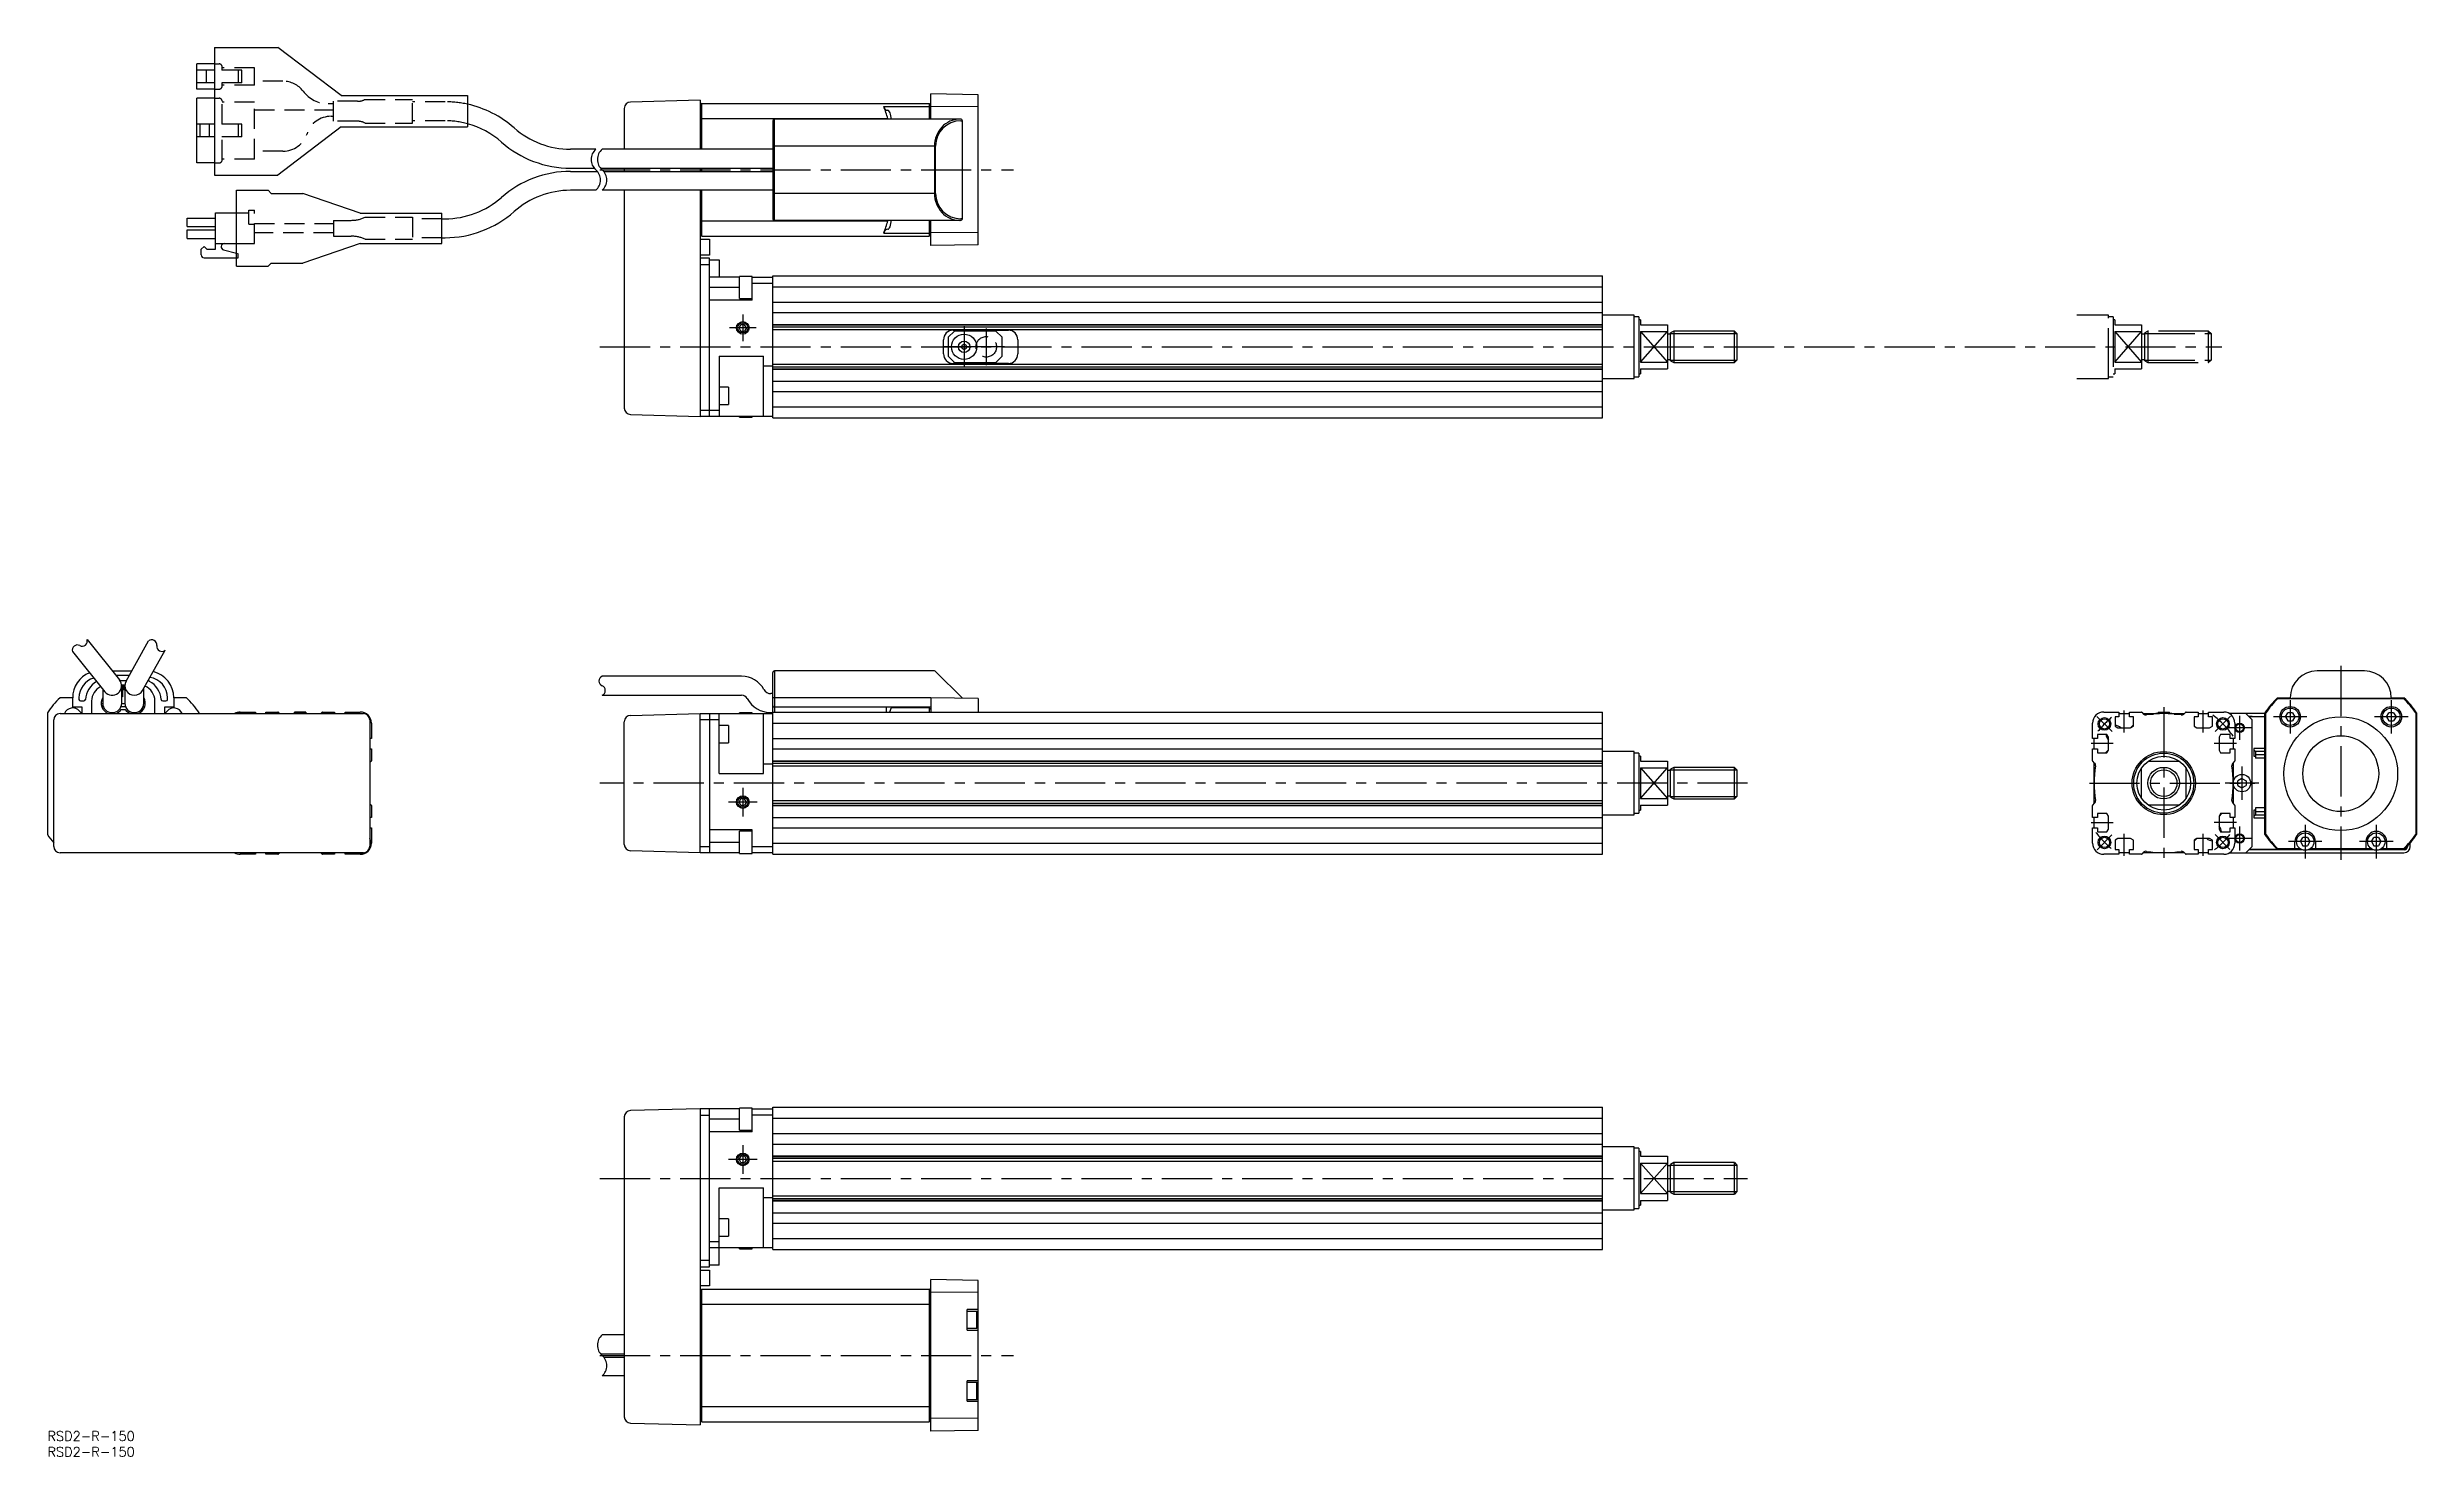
# Model space of a CAD drawing. Extents: x 0 to 749, y -8 to 438.
import ezdxf

# ---------------------------------------------------------------- set-up
doc = ezdxf.new("R2010")
doc.units = 0
doc.header["$LTSCALE"] = 0.5
for name, pattern in [('CENTER', [50.8, 31.75, -6.35, 6.35, -6.35]), ('DASHED', [19.05, 12.7, -6.35]), ('PHANTOM', [63.5, 31.75, -6.35, 6.35, -6.35, 6.35, -6.35])]:
    doc.linetypes.add(name, pattern=pattern)
for name, color, linetype in [('MSM_CENTER', 1, 'CENTER'), ('MSM_CONTINUOUS', 7, 'CONTINUOUS'), ('MSM_DASHED', 4, 'DASHED'), ('MSM_IMAGINARY', 6, 'PHANTOM'), ('MSM_NARROW', 5, 'CONTINUOUS'), ('MSM_PART_NUMBER', 7, 'CONTINUOUS')]:
    doc.layers.add(name, color=color, linetype=linetype)
doc.styles.get("Standard").update_dxf_attribs({"font": 'txt.shx', "height": 3, "bigfont": 'bigfont.shx'})

msp = doc.modelspace()

# ---------------------------------------------------------------- linework, layer by layer
at = {"layer": 'MSM_CENTER'}
for p, q in [((174.78, 399), (305.61, 399)), ((220, 353.19), (220, 344.81)), ((224.19, 349), (215.81, 349)), ((290, 349.54), (290, 336.46)), ((297, 348.79), (297, 337.21)), ((174.78, 343), (687.85, 343)), ((296.54, 343), (283.46, 343)), ((302.79, 343), (291.21, 343)), ((725.5, 242.07), (725.5, 180.7)), ((653.21, 221.29), (648.39, 226.11)), ((657, 221), (657, 228)), ((669.5, 229.01), (669.5, 180.7)), ((682, 221), (682, 228)), ((685.82, 221.32), (690.64, 226.14)), ((693.5, 226.29), (693.5, 218.71)), ((714.79, 226), (704.21, 226)), ((709.5, 231.29), (709.5, 220.71)), ((746.79, 226), (736.21, 226)), ((741.5, 231.29), (741.5, 220.71)), ((653.5, 217.5), (646.5, 217.5)), ((692.5, 217.5), (685.5, 217.5)), ((697.29, 222.5), (689.71, 222.5)), ((694.25, 210.29), (694.25, 199.71)), ((537.85, 205), (174.78, 205)), ((220, 203.54), (220, 194.46)), ((646.01, 205), (698.32, 205)), ((699.54, 205), (688.96, 205)), ((224.54, 199), (215.46, 199)), ((646.5, 192.5), (653.5, 192.5)), ((653.11, 188.61), (648.43, 183.93)), ((657, 182), (657, 189)), ((682, 182), (682, 189)), ((692.5, 192.5), (685.5, 192.5)), ((690.46, 184.04), (685.78, 188.72)), ((697.29, 187.5), (689.71, 187.5)), ((693.5, 191.29), (693.5, 183.71)), ((714.25, 191.79), (714.25, 181.21)), ((736.75, 191.79), (736.75, 181.21)), ((719.54, 186.5), (708.96, 186.5)), ((742.04, 186.5), (731.46, 186.5)), ((220, 90.54), (220, 81.46)), ((224.54, 86), (215.46, 86)), ((174.78, 80), (537.85, 80)), ((174.78, 24), (305.61, 24))]:
    msp.add_line(p, q, dxfattribs=at)
for start, end in [(128.49731, 141.77005), (34.14734, 54.05839), (215.95196, 231.25363), (307.38639, 322.17618)]:
    msp.add_arc((669.5, 205), 26.5, start, end, dxfattribs=at)
at = {"layer": 'MSM_CONTINUOUS'}
for p, q in [((52.9, 437.7), (72.9, 437.7)), ((52.9, 437.7), (52.9, 397.3)), ((92.9, 422.45), (72.9, 437.7)), ((52.9, 432.5), (47.3, 432.5)), ((47.3, 424.5), (47.3, 432.5)), ((52.9, 430.5), (47.3, 430.5)), ((50.3, 426.5), (50.3, 430.5)), ((52.9, 426.5), (47.3, 426.5)), ((52.9, 424.5), (47.3, 424.5)), ((52.9, 421.65), (47.3, 421.65)), ((47.3, 401.15), (47.3, 421.65)), ((92.9, 422.45), (132.9, 422.45)), ((132.9, 422.45), (132.9, 412.55)), ((206.5, 421), (184.45, 420.42)), ((206.5, 421), (206.5, 405.5)), ((207, 420), (206.5, 419.5)), ((207, 405.5), (207, 420)), ((207, 420), (279, 420)), ((279, 420), (279, 415)), ((279, 420), (279.5, 419.5)), ((294.5, 422.74), (279.5, 423)), ((279.5, 415), (279.5, 423)), ((294.5, 375.26), (294.5, 422.74)), ((52.9, 413.4), (47.3, 413.4)), ((48.3, 409.4), (48.3, 413.4)), ((51.3, 409.4), (51.3, 413.4)), ((92.9, 412.55), (72.9, 397.3)), ((92.9, 412.55), (132.9, 412.55)), ((182.5, 418.42), (182.5, 405.5)), ((206.5, 414.99), (207, 415.16)), ((207, 415.16), (265.88, 415.16)), ((229.5, 414.5), (229.5, 383.5)), ((288.81, 415), (230, 415)), ((230, 383), (230, 415)), ((264.56, 419.02), (279, 419.02)), ((265.88, 415), (265.88, 415.16)), ((279, 419.02), (279.5, 418.64)), ((294.5, 418.89), (279.5, 419)), ((288.97, 414.5), (289.5, 414.5)), ((289.5, 383.5), (289.5, 414.5)), ((52.9, 409.4), (47.3, 409.4)), ((173.5, 405.5), (165.5, 405.5)), ((229.5, 405.5), (175.5, 405.5)), ((280.97, 406.5), (229.5, 406.5)), ((280.62, 406.5), (280.62, 391.5)), ((280.97, 391.5), (280.97, 406.5)), ((52.9, 401.15), (47.3, 401.15)), ((52.9, 397.3), (72.9, 397.3)), ((165.5, 399.5), (173, 399.5)), ((165.5, 398.5), (174, 398.5)), ((175, 399.5), (229.5, 399.5)), ((176, 398.5), (229.5, 398.5)), ((182.5, 399.5), (182.5, 398.5)), ((206.5, 399.5), (206.5, 398.5)), ((207, 398.5), (207, 399.5)), ((59.8, 368.5), (59.8, 392.5)), ((59.8, 392.5), (69.8, 392.5)), ((70.8, 391.5), (69.8, 392.5)), ((70.8, 391.5), (80.8, 391.5)), ((98.95, 385.3), (80.8, 391.5)), ((173.5, 392.5), (165.5, 392.5)), ((229.5, 392.5), (175.5, 392.5)), ((182.5, 392.5), (182.5, 323.58)), ((206.5, 392.5), (206.5, 321)), ((207, 378), (207, 392.5)), ((280.97, 391.5), (229.5, 391.5)), ((44.17, 383.74), (53.17, 383.74)), ((44.17, 381.04), (44.17, 383.74)), ((53.17, 373.84), (53.17, 385.36)), ((53.17, 385.36), (59.8, 385.36)), ((98.95, 385.3), (124.8, 385.3)), ((124.8, 375.7), (124.8, 385.3)), ((124.8, 383.5), (125.81, 383.5)), ((206.5, 383.01), (207, 382.84)), ((207, 382.84), (265.88, 382.84)), ((288.81, 383), (230, 383)), ((265.88, 382.84), (265.88, 383)), ((279, 383), (279, 378)), ((279.5, 375), (279.5, 383)), ((289.5, 383.5), (288.97, 383.5)), ((44.17, 381.04), (53.17, 381.04)), ((44.17, 379.96), (53.17, 379.96)), ((44.17, 377.26), (44.17, 379.96)), ((44.17, 377.26), (53.17, 377.26)), ((53.17, 375.64), (59.8, 375.64)), ((98.95, 375.7), (80.8, 369.5)), ((98.95, 375.7), (124.8, 375.7)), ((124.8, 377.5), (125.81, 377.5)), ((206.5, 378.5), (207, 378)), ((206.5, 377), (209.5, 377)), ((207, 378), (279, 378)), ((209.5, 377), (209.5, 372)), ((264.56, 378.98), (279, 378.98)), ((279.5, 379.36), (279, 378.98)), ((279.5, 378.5), (279, 378)), ((294.5, 379.11), (279.5, 379)), ((279.5, 378.5), (279.5, 378.5)), ((294.5, 375.26), (279.5, 375)), ((49.57, 374.74), (48.67, 373.84)), ((48.67, 372.04), (48.67, 373.84)), ((49.57, 374.74), (50.47, 373.84)), ((49.57, 371.14), (59.8, 371.14)), ((50.47, 373.84), (53.17, 373.84)), ((55.73, 373.64), (59.8, 372.6)), ((59.8, 368.5), (69.8, 368.5)), ((70.8, 369.5), (69.8, 368.5)), ((70.8, 369.5), (80.8, 369.5)), ((209.5, 372), (206.5, 372)), ((209.5, 371), (206.5, 371)), ((206.5, 369), (209.5, 369)), ((209.5, 321), (209.5, 371)), ((209.5, 370.5), (212.5, 370.5)), ((212.5, 370.5), (212.5, 365)), ((219, 365), (209.5, 365)), ((219, 361.74), (209.5, 361.74)), ((223, 365.24), (219, 365.24)), ((219, 358.24), (219, 365.24)), ((223, 357.74), (223, 365.24)), ((223, 365), (229.5, 365)), ((229.5, 363), (223, 363)), ((229.5, 365.5), (492, 365.5)), ((229.5, 320.5), (229.5, 365.5)), ((229.5, 362), (492, 362)), ((492, 320.5), (492, 365.5)), ((223, 357.74), (209.5, 357.74)), ((219, 358.24), (223, 358.24)), ((229.5, 357.15), (492, 357.15)), ((229.5, 353.85), (492, 353.85)), ((502, 353), (492, 353)), ((502, 333), (502, 353)), ((503.5, 352.5), (502, 352.5)), ((503.5, 352.5), (503.5, 333.5)), ((218.85, 349), (219.42, 350)), ((219.42, 348), (218.85, 349)), ((220.58, 350), (219.42, 350)), ((219.42, 348), (220.58, 348)), ((221.15, 349), (220.58, 350)), ((221.15, 349), (220.58, 348)), ((229.5, 350.08), (492, 350.08)), ((229.5, 349.94), (492, 349.94)), ((229.5, 349.35), (492, 349.35)), ((229.5, 348.48), (492, 348.48)), ((283.5, 340.75), (283.5, 345.25)), ((287, 348), (285, 346)), ((285, 346), (285, 340)), ((286.5, 348.25), (304, 348.25)), ((300, 348), (287, 348)), ((302, 346), (300, 348)), ((302, 340), (302, 346)), ((307, 345.25), (307, 340.75)), ((504, 351.5), (503.5, 351.5)), ((504, 351.5), (504, 350)), ((504, 350), (512.5, 350)), ((504, 347.82), (512.5, 347.82)), ((504, 347.82), (504, 338.18)), ((512.5, 350), (512.5, 336)), ((513.5, 347), (512.5, 347)), ((514.5, 348), (513.5, 347.42)), ((513.5, 338.58), (513.5, 347.42)), ((533.69, 348), (514.5, 348)), ((514.5, 348), (514.5, 338)), ((533.69, 338), (533.69, 348)), ((533.69, 348), (534.5, 347.19)), ((534.5, 347.19), (534.5, 338.81)), ((212.5, 340), (226.5, 340)), ((212.5, 340), (212.5, 321)), ((226.5, 321), (226.5, 340)), ((229.5, 337.52), (492, 337.52)), ((285, 340), (287, 338)), ((304, 337.75), (286.5, 337.75)), ((287, 338), (300, 338)), ((290, 343.87), (289.25, 343.43)), ((289.25, 343.43), (289.25, 342.57)), ((289.25, 342.57), (290, 342.13)), ((290.75, 343.43), (290, 343.87)), ((290, 342.13), (290.75, 342.57)), ((290.75, 342.57), (290.75, 343.43)), ((300, 338), (302, 340)), ((504, 338.18), (512.5, 338.18)), ((512.5, 339), (513.5, 339)), ((513.5, 338.58), (514.5, 338)), ((514.5, 338), (533.69, 338)), ((534.5, 338.81), (533.69, 338)), ((215.5, 330.25), (212.5, 330.25)), ((215.5, 330.25), (215.5, 324.75)), ((226.5, 337), (229.5, 337)), ((229.5, 336.65), (492, 336.65)), ((229.5, 336.06), (492, 336.06)), ((229.5, 335.92), (492, 335.92)), ((229.5, 332.15), (492, 332.15)), ((492, 333), (502, 333)), ((502, 333.5), (503.5, 333.5)), ((503.5, 334.5), (504, 334.5)), ((504, 336), (512.5, 336)), ((504, 336), (504, 334.5)), ((206.5, 323), (212.5, 323)), ((212.5, 324.75), (215.5, 324.75)), ((229.5, 328.85), (492, 328.85)), ((229.5, 324), (492, 324)), ((184.45, 321.58), (206.5, 321)), ((229.5, 321), (206.5, 321)), ((219, 320.76), (219, 321)), ((219, 320.76), (223, 320.76)), ((223, 320.76), (223, 321)), ((229.5, 320.5), (492, 320.5)), ((12.57, 250.39), (22.83, 237.69)), ((24.88, 237.27), (31.99, 249.97)), ((7.9, 246.61), (18.17, 233.91)), ((20.56, 240.5), (26.69, 240.5)), ((30.12, 234.33), (37.23, 247.03)), ((229.5, 182.5), (229.5, 240)), ((280.62, 240.5), (230, 240.5)), ((230, 240.5), (230, 227.5)), ((280.97, 240.35), (289.5, 231.83)), ((733, 240.5), (718, 240.5)), ((17.5, 234.74), (17.5, 230.3)), ((25.85, 239), (21.77, 239)), ((22.97, 237.5), (25.01, 237.5)), ((24.51, 236), (23.49, 236)), ((23.5, 230.3), (23.5, 236)), ((23.75, 236), (23.75, 232.3)), ((24.25, 234.5), (23.75, 234.5)), ((24.25, 234.5), (24.25, 236)), ((24.5, 236), (24.5, 230.3)), ((30.5, 230.3), (30.5, 235.02)), ((219.63, 238.8), (175.5, 238.8)), ((175.5, 232.8), (219.63, 232.8)), ((229.5, 233.3), (228.87, 233.3)), ((0, 227.28), (0, 188.72)), ((2, 185), (2, 225)), ((8, 232), (4, 232)), ((4, 227), (100, 227)), ((8, 229), (8, 232)), ((11, 229), (8, 229)), ((10, 232), (10, 231.5)), ((10.5, 231), (11.52, 231)), ((11, 227), (11, 229)), ((14, 231), (14, 227)), ((17, 230.2), (17.5, 230.2)), ((17.18, 229.2), (17.71, 229.2)), ((23.29, 229.2), (24.71, 229.2)), ((23.37, 228.3), (24.63, 228.3)), ((23.75, 232.3), (23.5, 232.3)), ((23.5, 230.2), (24.5, 230.2)), ((30.29, 229.2), (30.82, 229.2)), ((30.5, 230.2), (31, 230.2)), ((34, 227), (34, 231)), ((36.48, 231), (37.5, 231)), ((37, 229), (37, 227)), ((40, 229), (37, 229)), ((38, 231.5), (38, 232)), ((40, 232), (40, 229)), ((44, 232), (40, 232)), ((48, 227), (48, 227.28)), ((61, 227.5), (65.85, 227.5)), ((65.85, 227.5), (65.85, 227)), ((69.15, 227.5), (72.92, 227.5)), ((69.15, 227), (69.15, 227.5)), ((73.06, 227.44), (73.5, 227)), ((77.33, 227), (78.2, 227.1)), ((78.2, 227.1), (78.2, 227.5)), ((81.8, 227.5), (78.2, 227.5)), ((81.8, 227.1), (78.2, 227.1)), ((81.8, 227.5), (81.8, 227.1)), ((81.8, 227.1), (82.67, 227)), ((86.5, 227), (86.94, 227.44)), ((87.08, 227.5), (90.85, 227.5)), ((90.85, 227.5), (90.85, 227)), ((94.15, 227.5), (99, 227.5)), ((94.15, 227), (94.15, 227.5)), ((102, 225.01), (102, 185)), ((184.45, 226.42), (206.5, 227)), ((206.5, 183), (206.5, 227)), ((206.5, 227), (229.5, 227)), ((212.5, 225), (206.5, 225)), ((209.5, 227), (209.5, 183)), ((212.5, 208), (212.5, 227)), ((223, 227.24), (219, 227.24)), ((219, 227), (219, 227.24)), ((223, 227), (223, 227.24)), ((226.5, 208), (226.5, 227)), ((228.87, 227.3), (229.5, 227.3)), ((279.5, 232), (229.5, 232)), ((229.5, 227.5), (492, 227.5)), ((279.5, 229), (230, 229)), ((265.5, 227.5), (265.5, 229)), ((265.5, 227.5), (266.43, 227.5)), ((266.9, 228.8), (266.43, 227.5)), ((279, 228.8), (266.9, 228.8)), ((277.6, 229), (277.6, 228.8)), ((279.5, 228.3), (279, 228.8)), ((279, 228.8), (279, 227.5)), ((294.5, 231.74), (279.5, 232)), ((279.5, 232), (279.5, 227.5)), ((294.5, 231.74), (294.5, 227.5)), ((492, 182.5), (492, 227.5)), ((650.5, 227.5), (655.35, 227.5)), ((655.35, 226), (654.1, 226)), ((654.1, 226), (654.1, 223)), ((655.35, 227.5), (655.35, 226)), ((655.35, 227), (658.65, 227)), ((658.65, 226), (658.65, 227.5)), ((658.65, 227.5), (662.42, 227.5)), ((659.9, 226), (658.65, 226)), ((659.9, 223), (659.9, 226)), ((662.56, 227.44), (663.15, 226.85)), ((663, 227), (666.83, 227)), ((663.5, 227), (663.26, 226.76)), ((667.7, 227.1), (665.5, 226.85)), ((665.5, 226.85), (665.51, 226.77)), ((665.5, 226.85), (666.22, 226.85)), ((667.7, 227.5), (667.7, 227.1)), ((667.7, 227.5), (671.3, 227.5)), ((667.7, 227.1), (671.3, 227.1)), ((671.3, 227.1), (671.3, 227.5)), ((673.5, 226.85), (671.3, 227.1)), ((672.17, 227), (676, 227)), ((672.78, 226.85), (673.5, 226.85)), ((673.49, 226.77), (673.5, 226.85)), ((675.85, 226.85), (676.44, 227.44)), ((676.58, 227.5), (680.35, 227.5)), ((680.35, 226), (679.1, 226)), ((679.1, 226), (679.1, 223)), ((680.35, 227.5), (680.35, 226)), ((680.35, 227), (683.65, 227)), ((683.65, 226), (683.65, 227.5)), ((683.65, 227.5), (688.5, 227.5)), ((684.9, 226), (683.65, 226)), ((684.9, 223), (684.9, 226)), ((701.5, 227), (690.3, 227)), ((695.5, 227), (697.5, 225)), ((696.4, 226.1), (701.5, 226.1)), ((697.5, 226.04), (696.46, 226.04)), ((701.5, 226), (696.5, 226)), ((697.5, 226.04), (697.54, 226.08)), ((697.5, 226), (697.5, 226.04)), ((697.5, 185), (697.5, 225)), ((697.54, 226.08), (701.5, 226.08)), ((697.54, 226), (697.54, 226.08)), ((701.76, 227.2), (701.5, 227.28)), ((701.5, 188.72), (701.5, 227.28)), ((701.76, 188.8), (701.76, 227.2)), ((705.61, 231.74), (705.5, 232)), ((705.5, 232), (709.5, 232)), ((705.61, 231.74), (745.39, 231.74)), ((708.02, 226), (708.76, 227.28)), ((708.02, 226), (708.76, 224.72)), ((710.24, 227.28), (708.76, 227.28)), ((709.5, 232), (709.5, 231.84)), ((710, 231.83), (741, 231.83)), ((710.24, 227.28), (710.98, 226)), ((710.98, 226), (710.24, 224.72)), ((712.7, 226.08), (712.7, 225.44)), ((712.7, 226.08), (712.75, 226.08)), ((738.25, 226.08), (738.3, 226.08)), ((738.3, 226.08), (738.3, 225.44)), ((740.02, 226), (740.76, 227.28)), ((740.02, 226), (740.76, 224.72)), ((742.24, 227.28), (740.76, 227.28)), ((741.5, 232), (745.5, 232)), ((741.5, 231.84), (741.5, 232)), ((742.24, 227.28), (742.98, 226)), ((742.98, 226), (742.24, 224.72)), ((745.39, 231.74), (745.5, 232)), ((749.24, 227.2), (749.5, 227.28)), ((749.24, 227.2), (749.24, 188.8)), ((749.5, 227.28), (749.5, 188.72)), ((102.5, 219.15), (102, 219.15)), ((102.5, 224), (102.5, 219.15)), ((182.5, 185.58), (182.5, 224.42)), ((215.5, 223.25), (212.5, 223.25)), ((212.5, 217.75), (215.5, 217.75)), ((215.5, 223.25), (215.5, 217.75)), ((229.5, 224), (492, 224)), ((229.5, 219.15), (492, 219.15)), ((647, 219.15), (647, 224)), ((648.5, 219.15), (647, 219.15)), ((647.5, 215.85), (647.5, 219.15)), ((651.5, 220.4), (648.5, 220.4)), ((648.5, 220.4), (648.5, 219.15)), ((652, 219.53), (651.5, 220.4)), ((652, 215.47), (652, 219.53)), ((654.1, 223), (654.97, 222.5)), ((654.97, 222.5), (659.03, 222.5)), ((659.9, 223.4), (659, 222.5)), ((659.03, 222.5), (659.9, 223)), ((679.1, 223), (679.97, 222.5)), ((679.97, 222.5), (684.03, 222.5)), ((684.03, 222.5), (684.9, 223)), ((687.5, 220.4), (687, 219.53)), ((687, 219.53), (687, 215.47)), ((690.5, 220.4), (687.5, 220.4)), ((690.5, 219.15), (690.5, 220.4)), ((692, 219.15), (690.5, 219.15)), ((691.5, 219.15), (691.5, 215.85)), ((692, 224), (692, 219.15)), ((708.76, 224.72), (710.24, 224.72)), ((740.76, 224.72), (742.24, 224.72)), ((102, 215.85), (102.5, 215.85)), ((102.44, 211.94), (102, 211.5)), ((102.5, 215.85), (102.5, 212.08)), ((229.5, 211), (226.5, 211)), ((229.5, 215.85), (492, 215.85)), ((229.5, 212.08), (492, 212.08)), ((229.5, 211.94), (492, 211.94)), ((229.5, 211.35), (492, 211.35)), ((229.5, 210.48), (492, 210.48)), ((502, 215), (492, 215)), ((502, 195), (502, 215)), ((503.5, 214.5), (502, 214.5)), ((503.5, 214.5), (503.5, 195.5)), ((504, 213.5), (503.5, 213.5)), ((504, 213.5), (504, 212)), ((504, 212), (512.5, 212)), ((512.5, 212), (512.5, 198)), ((514.5, 210), (513.5, 209.42)), ((514.5, 210), (514.5, 200)), ((533.69, 210), (514.5, 210)), ((533.69, 200), (533.69, 210)), ((533.69, 210), (534.5, 209.19)), ((647, 212.08), (647, 215.85)), ((647, 215.85), (648.5, 215.85)), ((647.65, 211.35), (647.06, 211.94)), ((647.5, 198.5), (647.5, 211.5)), ((647.74, 211.24), (647.5, 211)), ((648.5, 215.85), (648.5, 214.6)), ((648.5, 214.6), (651.5, 214.6)), ((652, 215.5), (651.1, 214.6)), ((651.5, 214.6), (652, 215.47)), ((664.68, 212), (674.32, 212)), ((687, 215.47), (687.5, 214.6)), ((687.5, 214.6), (690.5, 214.6)), ((690.5, 214.6), (690.5, 215.85)), ((690.5, 215.85), (692, 215.85)), ((691.94, 211.94), (691.35, 211.35)), ((691.5, 211.5), (691.5, 198.5)), ((692, 215.85), (692, 212.08)), ((698, 216), (698, 213.5)), ((701.5, 216), (698, 216)), ((698.5, 215.05), (698, 215.55)), ((698, 213.5), (698.5, 213.5)), ((698.5, 215.05), (698.5, 212.85)), ((701.5, 215.05), (698.5, 215.05)), ((698.5, 214.05), (701.5, 214.05)), ((701.5, 212.85), (698.5, 212.85)), ((212.5, 208), (226.5, 208)), ((504, 209.82), (512.5, 209.82)), ((504, 209.82), (504, 200.18)), ((513.5, 209), (512.5, 209)), ((513.5, 200.58), (513.5, 209.42)), ((534.5, 209.19), (534.5, 200.81)), ((662.5, 200.18), (662.5, 209.82)), ((676.5, 209.82), (676.5, 200.18)), ((694.25, 206.48), (692.97, 205.74)), ((692.97, 204.26), (692.97, 205.74)), ((692.97, 204.26), (694.25, 203.52)), ((694.25, 206.48), (695.53, 205.74)), ((694.25, 203.52), (695.53, 204.26)), ((695.53, 205.74), (695.53, 204.26)), ((102, 198.5), (102.44, 198.06)), ((102.5, 197.92), (102.5, 194.15)), ((218.85, 199), (219.42, 200)), ((219.42, 198), (218.85, 199)), ((220.58, 200), (219.42, 200)), ((219.42, 198), (220.58, 198)), ((221.15, 199), (220.58, 200)), ((221.15, 199), (220.58, 198)), ((229.5, 199.52), (492, 199.52)), ((229.5, 198.65), (492, 198.65)), ((229.5, 198.06), (492, 198.06)), ((229.5, 197.92), (492, 197.92)), ((492, 195), (502, 195)), ((502, 195.5), (503.5, 195.5)), ((503.5, 196.5), (504, 196.5)), ((504, 200.18), (512.5, 200.18)), ((504, 198), (512.5, 198)), ((504, 198), (504, 196.5)), ((512.5, 201), (513.5, 201)), ((513.5, 200.58), (514.5, 200)), ((514.5, 200), (533.69, 200)), ((534.5, 200.81), (533.69, 200)), ((647, 194.15), (647, 197.92)), ((647.06, 198.06), (647.65, 198.65)), ((651.5, 195.4), (648.5, 195.4)), ((648.5, 195.4), (648.5, 194.15)), ((652, 194.53), (651.5, 195.4)), ((674.32, 198), (664.68, 198)), ((687.5, 195.4), (687, 194.53)), ((687, 194.5), (687.9, 195.4)), ((690.5, 195.4), (687.5, 195.4)), ((690.5, 194.15), (690.5, 195.4)), ((691.26, 198.76), (691.5, 199)), ((691.35, 198.65), (691.94, 198.06)), ((692, 197.92), (692, 194.15)), ((698, 196.5), (698, 194)), ((698.5, 196.5), (698, 196.5)), ((698.5, 194.95), (698, 194.45)), ((701.5, 197.15), (698.5, 197.15)), ((698.5, 197.15), (698.5, 194.95)), ((701.5, 195.95), (698.5, 195.95)), ((698.5, 194.95), (701.5, 194.95)), ((102.5, 194.15), (102, 194.15)), ((102, 190.85), (102.5, 190.85)), ((102.5, 190.85), (102.5, 186)), ((223, 190.26), (209.5, 190.26)), ((223, 189.76), (219, 189.76)), ((219, 182.76), (219, 189.76)), ((223, 182.76), (223, 190.26)), ((229.5, 194.15), (492, 194.15)), ((229.5, 190.85), (492, 190.85)), ((648.5, 194.15), (647, 194.15)), ((647, 186), (647, 190.85)), ((647, 190.85), (648.5, 190.85)), ((647.5, 190.85), (647.5, 194.15)), ((648.5, 190.85), (648.5, 189.6)), ((648.5, 189.6), (651.5, 189.6)), ((651.5, 189.6), (652, 190.47)), ((652, 190.47), (652, 194.53)), ((654.97, 187.5), (654.1, 187)), ((659.03, 187.5), (654.97, 187.5)), ((659.9, 187), (659.03, 187.5)), ((679.97, 187.5), (679.1, 187)), ((679.1, 186.6), (680, 187.5)), ((684.03, 187.5), (679.97, 187.5)), ((684.9, 187), (684.03, 187.5)), ((687, 194.53), (687, 190.47)), ((687, 190.47), (687.5, 189.6)), ((687.5, 189.6), (690.5, 189.6)), ((692, 194.15), (690.5, 194.15)), ((690.5, 189.6), (690.5, 190.85)), ((690.5, 190.85), (692, 190.85)), ((691.5, 194.15), (691.5, 190.85)), ((692, 190.85), (692, 186)), ((698, 194), (701.5, 194)), ((701.76, 188.8), (701.5, 188.72)), ((712.77, 186.5), (713.51, 187.78)), ((714.99, 187.78), (713.51, 187.78)), ((714.99, 187.78), (715.73, 186.5)), ((735.27, 186.5), (736.01, 187.78)), ((737.49, 187.78), (736.01, 187.78)), ((737.49, 187.78), (738.23, 186.5)), ((749.24, 188.8), (749.5, 188.72)), ((100, 183), (4, 183)), ((65.85, 182.5), (61, 182.5)), ((65.85, 183), (65.85, 182.5)), ((69.15, 182.5), (69.15, 183)), ((72.92, 182.5), (69.15, 182.5)), ((73.5, 183), (73.06, 182.56)), ((86.94, 182.56), (86.5, 183)), ((90.85, 182.5), (87.08, 182.5)), ((90.85, 183), (90.85, 182.5)), ((94.15, 182.5), (94.15, 183)), ((99, 182.5), (94.15, 182.5)), ((206.5, 183), (184.45, 183.58)), ((206.5, 185), (209.5, 185)), ((219, 183), (206.5, 183)), ((219, 186.26), (209.5, 186.26)), ((219, 182.76), (223, 182.76)), ((223, 185), (229.5, 185)), ((229.5, 183), (223, 183)), ((229.5, 186), (492, 186)), ((229.5, 182.5), (492, 182.5)), ((655.35, 182.5), (650.5, 182.5)), ((654.1, 187), (654.1, 184)), ((654.1, 184), (655.35, 184)), ((655.35, 184), (655.35, 182.5)), ((658.65, 183), (655.35, 183)), ((658.65, 182.5), (658.65, 184)), ((658.65, 184), (659.9, 184)), ((662.42, 182.5), (658.65, 182.5)), ((659.9, 184), (659.9, 187)), ((663.15, 183.15), (662.56, 182.56)), ((676, 183), (663, 183)), ((675.5, 183), (675.74, 183.24)), ((676.44, 182.56), (675.85, 183.15)), ((680.35, 182.5), (676.58, 182.5)), ((679.1, 187), (679.1, 184)), ((679.1, 184), (680.35, 184)), ((680.35, 184), (680.35, 182.5)), ((683.65, 183), (680.35, 183)), ((683.65, 182.5), (683.65, 184)), ((683.65, 184), (684.9, 184)), ((688.5, 182.5), (683.65, 182.5)), ((684.9, 184), (684.9, 187)), ((690.3, 183), (745.5, 183)), ((697.5, 185), (695.5, 183)), ((713.35, 183.9), (696.4, 183.9)), ((697.5, 183.96), (696.46, 183.96)), ((713.1, 184), (696.5, 184)), ((697.5, 184), (697.5, 183.96)), ((697.54, 183.92), (697.5, 183.96)), ((697.54, 183.92), (697.54, 184)), ((713.29, 183.92), (697.54, 183.92)), ((705.61, 184.26), (705.5, 184)), ((711, 184.26), (705.61, 184.26)), ((711, 184.2), (711, 186.5)), ((712.74, 184.2), (711, 184.2)), ((712.77, 186.5), (713.51, 185.22)), ((713.51, 185.22), (714.99, 185.22)), ((715.73, 186.5), (714.99, 185.22)), ((735.85, 183.9), (715.15, 183.9)), ((735.79, 183.92), (715.21, 183.92)), ((735.6, 184), (715.4, 184)), ((717.5, 184.2), (715.76, 184.2)), ((717.5, 186.5), (717.5, 184.2)), ((733.5, 184.26), (717.5, 184.26)), ((733.5, 184.2), (733.5, 186.5)), ((735.24, 184.2), (733.5, 184.2)), ((735.27, 186.5), (736.01, 185.22)), ((736.01, 185.22), (737.49, 185.22)), ((738.23, 186.5), (737.49, 185.22)), ((745.6, 183.9), (737.65, 183.9)), ((745.58, 183.92), (737.71, 183.92)), ((745.5, 184), (737.9, 184)), ((740, 184.2), (738.26, 184.2)), ((740, 186.5), (740, 184.2)), ((745.39, 184.26), (740, 184.26)), ((745.39, 184.26), (745.5, 184)), ((746.58, 185.08), (746.58, 184.92)), ((746.6, 185.11), (746.6, 184.9)), ((747.5, 185), (747.5, 186.11)), ((182.5, 99.42), (182.5, 4.58)), ((206.5, 102), (184.45, 101.42)), ((206.5, 102), (206.5, 2)), ((219, 102), (206.5, 102)), ((206.5, 100), (209.5, 100)), ((209.5, 52), (209.5, 102)), ((219, 98.74), (209.5, 98.74)), ((223, 102.24), (219, 102.24)), ((219, 95.24), (219, 102.24)), ((223, 94.74), (223, 102.24)), ((223, 102), (229.5, 102)), ((229.5, 100), (223, 100)), ((229.5, 102.5), (492, 102.5)), ((229.5, 57.5), (229.5, 102.5)), ((229.5, 99), (492, 99)), ((492, 57.5), (492, 102.5)), ((223, 94.74), (209.5, 94.74)), ((219, 95.24), (223, 95.24)), ((229.5, 94.15), (492, 94.15)), ((229.5, 90.85), (492, 90.85)), ((502, 90), (492, 90)), ((502, 70), (502, 90)), ((218.85, 86.03), (219.45, 87.01)), ((219.4, 85.01), (218.85, 86.03)), ((219.4, 85.01), (220.55, 84.99)), ((220.6, 86.99), (219.45, 87.01)), ((221.15, 85.97), (220.55, 84.99)), ((221.15, 85.97), (220.6, 86.99)), ((229.5, 87.08), (492, 87.08)), ((229.5, 86.94), (492, 86.94)), ((229.5, 86.35), (492, 86.35)), ((229.5, 85.48), (492, 85.48)), ((503.5, 89.5), (502, 89.5)), ((503.5, 89.5), (503.5, 70.5)), ((504, 88.5), (503.5, 88.5)), ((504, 88.5), (504, 87)), ((504, 87), (512.5, 87)), ((504, 84.82), (512.5, 84.82)), ((504, 84.82), (504, 75.18)), ((512.5, 87), (512.5, 73)), ((513.5, 84), (512.5, 84)), ((514.5, 85), (513.5, 84.42)), ((513.5, 75.58), (513.5, 84.42)), ((514.5, 85), (514.5, 75)), ((533.69, 85), (514.5, 85)), ((533.69, 75), (533.69, 85)), ((533.69, 85), (534.5, 84.19)), ((534.5, 84.19), (534.5, 75.81)), ((212.5, 77), (226.5, 77)), ((212.5, 52.5), (212.5, 77)), ((226.5, 58), (226.5, 77)), ((504, 75.18), (512.5, 75.18)), ((512.5, 76), (513.5, 76)), ((513.5, 75.58), (514.5, 75)), ((514.5, 75), (533.69, 75)), ((534.5, 75.81), (533.69, 75)), ((226.5, 74), (229.5, 74)), ((229.5, 74.52), (492, 74.52)), ((229.5, 73.65), (492, 73.65)), ((229.5, 73.06), (492, 73.06)), ((229.5, 72.92), (492, 72.92)), ((229.5, 69.15), (492, 69.15)), ((492, 70), (502, 70)), ((502, 70.5), (503.5, 70.5)), ((503.5, 71.5), (504, 71.5)), ((504, 73), (512.5, 73)), ((504, 73), (504, 71.5)), ((209.5, 60), (212.5, 60)), ((215.5, 67.25), (212.5, 67.25)), ((212.5, 61.75), (215.5, 61.75)), ((215.5, 67.25), (215.5, 61.75)), ((229.5, 65.85), (492, 65.85)), ((229.5, 61), (492, 61)), ((209.5, 54), (206.5, 54)), ((229.5, 58), (209.5, 58)), ((212.5, 52.5), (209.5, 52.5)), ((219, 57.76), (219, 58)), ((219, 57.76), (223, 57.76)), ((223, 57.76), (223, 58)), ((229.5, 57.5), (492, 57.5)), ((206.5, 52), (209.5, 52)), ((206.5, 51), (209.5, 51)), ((209.5, 46), (206.5, 46)), ((206.5, 44.5), (207, 45)), ((207, 3), (207, 45)), ((207, 45), (279, 45)), ((209.5, 51), (209.5, 46)), ((279, 45), (279, 3)), ((279.5, 44.5), (279, 45)), ((279.5, 0), (279.5, 48)), ((294.5, 47.74), (279.5, 48)), ((294.5, 0.26), (294.5, 47.74)), ((207, 40.16), (206.5, 39.99)), ((207, 40.16), (279, 40.16)), ((279.5, 39.99), (279, 40.16)), ((294.5, 43.89), (279.5, 44)), ((291, 32), (291, 38.5)), ((294.5, 38.5), (291, 38.5)), ((291, 38), (294, 38)), ((294, 32.5), (294, 38)), ((182.5, 30.5), (175.5, 30.5)), ((294, 32.5), (291, 32.5)), ((291, 32), (294.5, 32)), ((175, 24.5), (182.5, 24.5)), ((176, 23.5), (182.5, 23.5)), ((182.5, 17.5), (175.5, 17.5)), ((291, 9.5), (291, 16)), ((294.5, 16), (291, 16)), ((291, 15.5), (294, 15.5)), ((294, 10), (294, 15.5)), ((207, 7.84), (206.5, 8.01)), ((207, 7.84), (279, 7.84)), ((279.5, 8.01), (279, 7.84)), ((294, 10), (291, 10)), ((291, 9.5), (294.5, 9.5)), ((184.45, 2.58), (206.5, 2)), ((207, 3), (206.5, 3.5)), ((207, 3), (279, 3)), ((279.5, 3.5), (279, 3)), ((294.5, 4.11), (279.5, 4)), ((294.5, 0.26), (279.5, 0))]:
    msp.add_line(p, q, dxfattribs=at)
for centre, radius in [((220, 349), 1.62), ((290, 343), 4), ((290, 343), 1.8), ((290, 343), 0.75), ((650.76, 223.74), 1.62), ((688.24, 223.74), 1.62), ((709.5, 226), 3.25), ((709.5, 226), 2.75), ((725.5, 208), 18), ((741.5, 226), 3.25), ((741.5, 226), 2.75), ((693.5, 222.5), 1.23), ((725.5, 208), 12), ((669.5, 205), 10), ((669.5, 205), 9.5), ((669.5, 205), 8.5), ((669.5, 205), 5), ((694.25, 205), 2.75), ((220, 199), 1.62), ((650.76, 186.26), 1.62), ((688.24, 186.26), 1.62), ((693.5, 187.5), 1.23), ((714.25, 186.5), 2.75), ((736.75, 186.5), 2.75), ((220, 86), 1.62)]:
    msp.add_circle(centre, radius, dxfattribs=at)
for centre, radius, start, end in [((125.81, 387.5), 33, 48.59038, 77.60702), ((184.5, 418.42), 2, 91.5, 180), ((125.81, 387.5), 27, 48.59038, 74.79294), ((165.5, 432.5), 27, 228.59038, 270), ((230, 414.5), 0.5, 90, 180), ((234.03, 406.38), 33.04, 15.40885, 22.47592), ((267.2, 420.01), 2.82, 200.73072, 223.60346), ((265.77, 418.63), 0.832, 222.09477, 274.3285), ((265.87, 417.32), 0.481, 39.35114, 93.78461), ((264.91, 416.45), 1.77, 18.8255, 41.38717), ((260.94, 415.11), 5.96, 358.95036, 18.74327), ((289.4, 406.54), 8.78, 137.14075, 180.2628), ((288.97, 406.5), 8, 90, 180), ((288.66, 407.23), 7.77, 90.31547, 137.1933), ((288.8, 414.1), 0.904, 56.9115, 90.9789), ((289.06, 414.48), 0.44, 2.89709, 58.70911), ((165.5, 432.5), 33, 228.59038, 270), ((165.5, 365.5), 33, 90, 131.40962), ((125.81, 410.5), 27, 270, 311.40962), ((165.5, 365.5), 27, 90, 131.40962), ((289.4, 391.46), 8.78, 179.7372, 222.85925), ((288.97, 391.5), 8, 180, 270), ((125.81, 410.5), 33, 270, 311.40962), ((230, 383.5), 0.5, 180, 270), ((234.03, 391.62), 33.04, 337.52408, 344.59115), ((260.94, 382.89), 5.96, 341.25673, 1.04964), ((288.66, 390.77), 7.77, 222.8067, 269.68453), ((288.8, 383.9), 0.904, 269.0211, 303.0885), ((289.06, 383.52), 0.44, 301.29089, 357.10291), ((55.98, 374.63), 1.01, 90, 255.61858), ((267.2, 377.99), 2.82, 136.39654, 159.26928), ((265.77, 379.37), 0.832, 85.6715, 137.90523), ((265.87, 380.68), 0.481, 266.21539, 320.64886), ((264.91, 381.55), 1.77, 318.61283, 341.1745), ((49.57, 372.04), 0.9, 180.00004, 270.00002), ((286.5, 345.25), 3, 90, 180), ((304, 345.25), 3, 0, 90), ((286.5, 340.75), 3, 180, 270), ((304, 340.75), 3, 270, 0), ((184.5, 323.58), 2, 180, 268.5), ((16.5, 232), 8.5, 111.84547, 180), ((31.5, 232), 8.5, 0, 76.78772), ((230, 240), 0.5, 90, 180), ((280.62, 240), 0.5, 45, 90), ((718, 232), 8.5, 90, 180), ((733, 232), 8.5, 0, 90), ((16.5, 232), 6.5, 106.33125, 180), ((19, 231), 7, 119.21019, 176.17745), ((19, 231), 5, 115.25081, 180), ((20.5, 235.8), 3, 218.94729, 38.94727), ((27.5, 235.8), 3, 150.76306, 330.76306), ((29, 231), 5, 0, 68.27123), ((32.5, 237.63), 0.5, 171.49079, 242.18186), ((29, 231), 7, 3.82255, 62.18186), ((31.5, 232), 6.5, 0, 81.92406), ((219.63, 230.8), 8, 28.43689, 90), ((219.63, 230.8), 2, 28.43689, 90), ((228.87, 235.8), 2.5, 208.43689, 270), ((24, 211), 29, 133.60282, 145.85158), ((4, 225), 2, 90, 180), ((8, 226), 2.8, 39.86834, 159.07517), ((10.5, 231.5), 0.5, 180, 270), ((13.99, 231), 5, 219.86834, 233.1301), ((11.52, 231.5), 0.5, 270, 356.17745), ((20.5, 230.3), 3.5, 148.99728, 250.53705), ((20.5, 230.3), 3, 180, 0), ((20.5, 230.3), 3.5, 289.46295, 325.15009), ((27.5, 230.3), 3, 180, 0), ((27.5, 230.3), 3.5, 214.84991, 250.53705), ((27.5, 230.3), 3.5, 289.46295, 31.0027), ((36.48, 231.5), 0.5, 183.82255, 270), ((34.01, 231), 5, 306.8699, 320.13166), ((37.5, 231.5), 0.5, 270, 0), ((40, 226), 2.8, 20.92483, 140.13166), ((24, 211), 29, 34.14842, 46.39718), ((61, 224), 3.5, 90, 121.00272), ((61.26, 223.74), 3.5, 68.73387, 111.26613), ((72.92, 227.3), 0.2, 45, 90), ((87.08, 227.3), 0.2, 90, 135), ((99, 224), 3.5, 0, 90), ((100, 225), 2, 0, 90), ((184.5, 224.42), 2, 91.5, 180), ((228.87, 235.8), 8.5, 208.43689, 270), ((230, 229.5), 0.5, 180, 270), ((650.5, 224), 3.5, 90, 180), ((662.42, 227.3), 0.2, 45, 90), ((663.86, 227.56), 1, 225, 279.0152), ((669.5, 192), 35, 80.9848, 99.0152), ((675.14, 227.56), 1, 260.9848, 315), ((676.58, 227.3), 0.2, 90, 135), ((688.5, 224), 3.5, 0, 90), ((725.5, 211), 29, 133.60282, 145.85158), ((725.5, 211), 28.74, 133.81122, 145.69157), ((709.88, 236.81), 4.99, 265.68569, 271.43576), ((741.12, 236.81), 4.99, 268.5647, 274.31388), ((725.5, 211), 28.74, 34.30843, 46.18878), ((725.5, 211), 29, 34.14842, 46.39718), ((654, 220.5), 2.75, 182.08394, 223.34176), ((654, 220.5), 2.75, 46.65824, 87.91606), ((102.3, 212.08), 0.2, 315, 0), ((647.2, 212.08), 0.2, 180, 225), ((682.5, 205), 35, 170.9848, 189.0152), ((646.94, 210.64), 1, 350.9848, 45), ((692.06, 210.64), 1, 135, 189.0152), ((656.5, 205), 35, 350.9848, 9.0152), ((691.8, 212.08), 0.2, 315, 0), ((102.3, 197.92), 0.2, 0, 45), ((647.2, 197.92), 0.2, 135, 180), ((646.94, 199.36), 1, 315, 9.0152), ((692.06, 199.36), 1, 170.9848, 225), ((691.8, 197.92), 0.2, 0, 45), ((24, 205), 29, 214.14842, 220.65725), ((98.74, 186.26), 3.5, 338.7326, 21.26613), ((685, 189.5), 2.75, 226.65824, 267.91606), ((685, 189.5), 2.75, 2.08394, 43.34176), ((725.5, 205), 29, 214.14842, 226.39718), ((725.5, 205), 28.74, 214.30843, 226.18878), ((714.25, 186.5), 3.25, 0, 180), ((736.75, 186.5), 3.25, 0, 180), ((725.5, 205), 28.74, 313.81122, 325.69157), ((725.5, 205), 29, 313.60282, 325.85158), ((4, 185), 2, 180, 270), ((61, 186), 3.5, 238.99728, 270), ((72.92, 182.7), 0.2, 270, 315), ((87.08, 182.7), 0.2, 225, 270), ((98.74, 186.26), 3.5, 248.73387, 291.26682), ((99, 186), 3.5, 270, 0), ((100, 185), 2, 270, 0), ((184.5, 185.58), 2, 180, 268.5), ((650.5, 186), 3.5, 180, 270), ((662.42, 182.7), 0.2, 270, 315), ((663.86, 182.44), 1, 80.9848, 135), ((669.5, 218), 35, 260.9848, 279.0152), ((675.14, 182.44), 1, 45, 99.0152), ((676.58, 182.7), 0.2, 225, 270), ((688.5, 186), 3.5, 270, 0), ((745.5, 185), 2, 270, 0), ((745.58, 184.92), 1, 270, 0), ((745.6, 184.9), 1, 270, 0), ((184.5, 99.42), 2, 91.5, 180), ((184.5, 4.58), 2, 180, 268.5)]:
    msp.add_arc(centre, radius, start, end, dxfattribs=at)
at = {"layer": 'MSM_DASHED'}
for p, q in [((52.9, 432.5), (54.3, 432.5)), ((61.5, 430.5), (52.9, 430.5)), ((55.3, 430.5), (55.3, 431.5)), ((65.5, 431.25), (55.3, 431.25)), ((60.5, 426.5), (60.5, 430.5)), ((61.5, 426.5), (61.5, 430.5)), ((65.5, 425.75), (65.5, 431.25)), ((61.5, 426.5), (52.9, 426.5)), ((52.9, 424.5), (54.3, 424.5)), ((52.9, 421.65), (54.3, 421.65)), ((55.3, 425.5), (55.3, 426.5)), ((65.5, 425.75), (55.3, 425.75)), ((55.3, 413.4), (55.3, 420.65)), ((65.5, 420.4), (55.3, 420.4)), ((74.53, 427), (65.5, 427)), ((65.5, 402.4), (65.5, 420.4)), ((90.5, 419.9), (88.85, 419.9)), ((98.13, 420.65), (90.5, 420.65)), ((90.5, 414.35), (90.5, 420.65)), ((100.5, 421.25), (115.5, 421.25)), ((115.5, 413.75), (115.5, 421.25)), ((125.81, 420.5), (115.5, 420.5)), ((61.5, 413.4), (52.9, 413.4)), ((60.5, 409.4), (60.5, 413.4)), ((61.5, 409.4), (61.5, 413.4)), ((65.5, 417.9), (90.5, 417.9)), ((89.73, 415.9), (90.5, 415.9)), ((98.13, 414.35), (90.5, 414.35)), ((100.5, 413.75), (115.5, 413.75)), ((125.81, 414.5), (115.5, 414.5)), ((61.5, 409.4), (52.9, 409.4)), ((55.3, 402.15), (55.3, 409.4)), ((74.53, 404.9), (65.5, 404.9)), ((52.9, 401.15), (54.3, 401.15)), ((65.5, 402.4), (55.3, 402.4)), ((59.8, 385.36), (63.7, 385.36)), ((63.7, 386.26), (65.5, 386.26)), ((63.7, 381.76), (63.7, 386.26)), ((65.5, 375.64), (65.5, 386.26)), ((90.5, 383), (96.14, 383)), ((90.5, 383), (90.5, 378)), ((100.5, 384), (115.5, 384)), ((115.5, 384), (115.5, 377)), ((124.8, 383.5), (115.5, 383.5)), ((59.8, 375.64), (65.5, 375.64)), ((63.7, 381.76), (65.5, 381.76)), ((65.5, 382), (90.5, 382)), ((90.5, 379), (65.5, 379)), ((90.5, 378), (96.14, 378)), ((100.5, 377), (115.5, 377)), ((124.8, 377.5), (115.5, 377.5)), ((59.8, 372.6), (60.37, 372.46)), ((59.8, 371.14), (60.37, 371.14)), ((60.37, 371.14), (60.37, 372.46))]:
    msp.add_line(p, q, dxfattribs=at)
msp.add_circle((297, 343), 3.25, dxfattribs=at)
for centre, radius, start, end in [((54.3, 431.5), 1, 359.99999, 90), ((54.3, 425.5), 1, 270, 0.00001), ((54.3, 420.65), 1, 0, 90), ((74.53, 419), 8, 37.26883, 90), ((88.85, 429.9), 10, 217.26883, 270), ((98.13, 425.65), 5, 270, 298.35764), ((125.81, 387.5), 33, 77.60702, 90), ((89.73, 407.9), 8, 90, 161.79004), ((98.13, 409.35), 5, 61.64236, 90), ((125.81, 387.5), 27, 74.79294, 90), ((74.53, 412.9), 8, 270, 341.79004), ((54.3, 402.15), 1, 270, 0), ((96.14, 393), 10, 270, 295.84193), ((96.14, 368), 10, 64.15807, 90)]:
    msp.add_arc(centre, radius, start, end, dxfattribs=at)
at = {"layer": 'MSM_IMAGINARY'}
for p, q in [((652, 353), (642, 353)), ((652, 333), (652, 353)), ((653.5, 352.5), (652, 352.5)), ((653.5, 352.5), (653.5, 333.5)), ((654, 351.5), (653.5, 351.5)), ((654, 351.5), (654, 350)), ((654, 350), (662.5, 350)), ((654, 347.82), (662.5, 347.82)), ((654, 347.82), (654, 338.18)), ((654, 347.82), (662.5, 338.18)), ((654, 338.18), (662.5, 347.82)), ((662.5, 350), (662.5, 336)), ((663.5, 347), (662.5, 347)), ((664.5, 348), (663.5, 347.42)), ((663.5, 338.58), (663.5, 347.42)), ((663.5, 347.19), (684.5, 347.19)), ((664.5, 348), (664.5, 338)), ((683.69, 348), (664.5, 348)), ((683.69, 338), (683.69, 348)), ((683.69, 348), (684.5, 347.19)), ((684.5, 347.19), (684.5, 338.81)), ((654, 338.18), (662.5, 338.18)), ((662.5, 339), (663.5, 339)), ((663.5, 338.81), (684.5, 338.81)), ((663.5, 338.58), (664.5, 338)), ((664.5, 338), (683.69, 338)), ((684.5, 338.81), (683.69, 338)), ((642, 333), (652, 333)), ((652, 333.5), (653.5, 333.5)), ((653.5, 334.5), (654, 334.5)), ((654, 336), (662.5, 336)), ((654, 336), (654, 334.5))]:
    msp.add_line(p, q, dxfattribs=at)
at = {"layer": 'MSM_NARROW'}
for p, q in [((504, 338.18), (512.5, 347.82)), ((504, 347.82), (512.5, 338.18)), ((513.5, 347.19), (534.5, 347.19)), ((513.5, 338.81), (534.5, 338.81)), ((504, 200.18), (512.5, 209.82)), ((504, 209.82), (512.5, 200.18)), ((513.5, 209.19), (534.5, 209.19)), ((513.5, 200.81), (534.5, 200.81)), ((504, 84.82), (512.5, 75.18)), ((504, 75.18), (512.5, 84.82)), ((513.5, 84.19), (534.5, 84.19)), ((513.5, 75.81), (534.5, 75.81))]:
    msp.add_line(p, q, dxfattribs=at)
for centre, radius in [((220, 349), 2), ((650.76, 223.74), 2), ((688.24, 223.74), 2), ((693.5, 222.5), 1.5), ((669.5, 205), 4.19), ((220, 199), 2), ((650.76, 186.26), 2), ((688.24, 186.26), 2), ((693.5, 187.5), 1.5), ((220, 86), 2)]:
    msp.add_circle(centre, radius, dxfattribs=at)
for centre, radius, start, end in [((176.27, 402.25), 4.27, 130.44972, 229.55028), ((178.27, 402.25), 4.27, 130.44972, 229.55028), ((170.73, 395.75), 4.27, 310.44972, 49.55028), ((172.73, 395.75), 4.27, 310.44972, 49.55028), ((9.46, 247.07), 1.63, 61.56713, 196.3274), ((11.01, 249.93), 1.62, 241.56713, 16.3274), ((32.99, 248.69), 1.63, 353.38292, 128.14319), ((36.22, 248.31), 1.63, 173.38292, 308.14319), ((176.12, 237.3), 1.62, 112.36511, 247.63489), ((174.88, 234.3), 1.62, 292.36511, 67.63489), ((178.27, 27.25), 4.27, 130.44972, 229.55028), ((172.73, 20.75), 4.27, 310.44972, 49.55028)]:
    msp.add_arc(centre, radius, start, end, dxfattribs=at)

# ---------------------------------------------------------------- texts
at = {"layer": 'MSM_PART_NUMBER'}
for p in [(0, -3), (0, -8)]:
    msp.add_text('RSD2-R-150', height=3, dxfattribs=at).set_placement(p)

doc.saveas('drawing.dxf')
